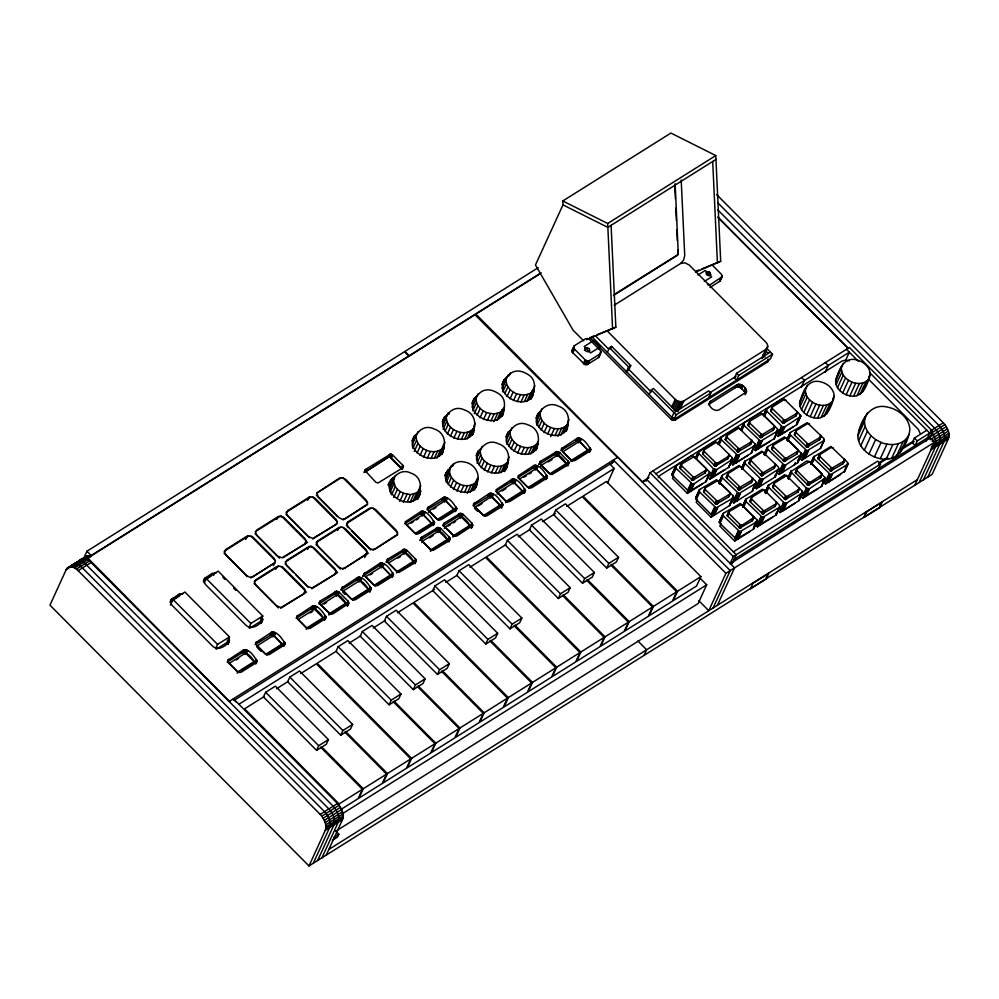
<?xml version="1.0" encoding="UTF-8"?>
<svg xmlns="http://www.w3.org/2000/svg" width="999" height="999" viewBox="0 0 999 999"><rect width="100%" height="100%" fill="white"/><g stroke="black" fill="none" stroke-linecap="round" stroke-linejoin="round"><path stroke-width="1.5" d="M613.448 295.504L677.372 255.332L678.284 254.096L677.797 250.025M678.284 254.096L675.149 183.666M308.978 865.946L325.262 830.406C327.247 824.674 324.063 818.506 320.192 814.372L78.147 570.666C75.375 567.407 68.706 564.572 66.221 569.592L49.95 605.144L308.978 865.946L932.117 474.375L948.388 438.836C950.374 433.116 947.189 426.948 943.318 422.802L716.608 194.53M326.273 855.082L342.557 819.53C344.543 813.81 341.358 807.642 337.487 803.496L233.441 698.751M948.388 438.836L931.093 449.7L931.755 446.178M229.433 640.396L227.922 644.442L229.433 640.396L228.646 637.774M261.214 623.526L262.725 619.467L261.938 616.858L260.652 619.655L261.438 622.277L262.725 619.467M257.08 661.188L256.169 662.774L241.258 672.14L239.098 672.477L236.963 671.365L228.471 662.812L227.722 660.289L243.431 649.949C249.525 648.576 254.42 656.793 257.08 661.188L255.794 663.985C253.134 659.602 248.239 651.385 242.145 652.747L227.235 662.125L228.509 659.315M285.077 643.593L284.166 645.179L269.243 654.557L267.095 654.882L264.96 653.771L256.468 645.217L255.707 642.694L271.428 632.355C277.522 630.981 282.405 639.21 285.077 643.593L283.791 646.403M326.049 617.332L325.137 618.918L310.214 628.284L308.067 628.621L305.931 627.509L297.44 618.955L296.678 616.42L312.4 606.081C318.494 604.72 323.376 612.936 326.049 617.332L324.762 620.129C322.103 615.746 317.207 607.529 311.114 608.891L296.191 618.269L297.477 615.459M348.639 603.508L347.877 600.973L339.385 592.432L336.463 591.258L320.179 601.023L319.268 602.609L320.142 604.52L330.769 614.185L332.917 613.848L348.639 603.508L347.352 606.318M369.83 592.182L371.228 588.761C368.569 584.378 363.673 576.148 357.58 577.522L341.87 587.862L342.62 590.384L351.124 598.938L353.246 600.049L355.407 599.725L370.317 590.347L371.228 588.761M389.385 482.38L388.099 485.177L393.569 477.31C380.095 488.061 399.588 506.193 412.55 501.211M394.018 477.922L393.519 480.719L395.292 486.613L391.558 494.755C385.639 483.678 398.139 466.383 410.801 473.089C423.876 477.135 422.365 493.781 412.987 500.961L416.708 492.819L420.292 488.474M403.421 466.62L402.747 467.807L377.947 483.041L375.749 482.167L365.01 470.579L365.696 469.393L390.497 454.158L392.682 455.032L403.134 465.634L402.135 469.43M412.687 447.315L412.387 445.229C414.273 434.79 422.29 423.101 434.353 429.046C446.416 432.904 447.29 447.527 439.173 455.994L444.368 445.279M393.494 574.587L392.582 576.186L377.672 585.551L375.524 585.889L373.389 584.777L364.897 576.223L364.136 573.688L379.845 563.349C385.939 561.987 390.834 570.204 393.494 574.587L392.207 577.397M417.682 499.388L420.629 491.421L420.117 487.962L418.831 490.771L419.343 494.23M418.756 497.49L420.629 491.421M449.388 413.823L447.177 414.797L442.644 426.211C444.53 415.771 452.547 404.083 464.61 410.027C476.685 413.886 477.547 428.509 469.443 436.975L474.637 426.261M443.968 447.939L442.107 454.008L443.968 447.939L443.456 444.48M434.528 522.764L433.628 524.35L418.706 533.728L416.558 534.065L414.423 532.942L405.931 524.4L405.169 521.865L420.891 511.525C426.985 510.164 431.868 518.381 434.528 522.764L433.241 525.574M474.6 484.49L474.075 487.437C483.079 477.947 476.048 463.449 464.06 461.988C456.705 459.902 447.227 465.984 450 474.238L446.278 482.38L446.341 476.298L450.349 467.844C430.369 485.239 478.421 506.281 477.072 479.645M476.623 396.453L472.377 407.542C475.424 394.068 483.728 384.465 497.802 393.156C508.691 399.113 504.795 413.673 496.853 420.304L500.574 412.175L504.358 407.58M456.793 508.778L455.894 510.364L440.971 519.73L438.823 520.067L436.688 518.956L428.196 510.402L427.435 507.867L443.156 497.539C449.25 496.166 454.133 504.383 456.793 508.778L455.519 511.575M470.904 434.403L471.428 431.443M474.225 428.921L472.365 434.99L473.651 432.18L473.888 426.61M476.511 459.965C478.396 449.513 486.426 437.837 498.489 443.781C510.551 447.639 511.413 462.262 503.309 470.716L508.503 460.015M474.463 489.922L477.397 481.955M472.614 525.599L471.853 523.076L463.361 514.522L460.439 513.349L444.155 523.114L443.256 524.7L444.118 526.61L454.745 536.276L456.893 535.939L472.614 525.599L471.328 528.409M506.555 377.634L502.31 388.723C505.369 375.262 513.673 365.659 527.734 374.338C538.636 380.294 534.74 394.855 526.785 401.498L530.519 393.356L534.303 388.773M500.636 415.721L502.397 410.052M503.958 410.239L502.097 416.308L503.371 413.499L503.621 407.929M506.655 443.306L506.343 441.221C508.229 430.769 516.258 419.093 528.321 425.025C540.384 428.883 541.246 443.519 533.141 451.973L538.336 441.258M504.782 468.144L505.307 465.197M506.818 465.472L506.231 468.731L508.104 462.662L506.818 465.472L506.481 463.161M502.897 504.807L501.985 506.393L487.062 515.771L484.915 516.096L482.779 514.985L474.288 506.443L473.526 503.908L489.248 493.568C495.342 492.195 500.224 500.424 502.897 504.807L501.498 508.229L500.736 505.706L492.245 497.152L489.323 495.979L473.039 505.744L474.325 502.947M530.944 399.388L533.891 391.421L533.553 389.123M532.03 397.49L533.891 391.421M536.7 424.413C535.389 412.987 546.465 400.05 558.366 406.143C570.429 410.002 571.303 424.625 563.186 433.091L568.381 422.377M525.486 490.609L524.575 492.195L509.652 501.573L507.504 501.91L505.369 500.786L496.878 492.245L496.128 489.71L511.838 479.37C517.932 478.009 522.827 486.226 525.486 490.609L524.2 493.419M536.401 422.327L540.646 411.251M534.615 449.4L535.127 446.453M537.937 443.918L536.063 449.987L537.35 447.177L537.599 441.62M547.427 476.823L546.515 478.409L531.605 487.787L529.445 488.124L527.31 487L518.818 478.459L518.069 475.924L533.778 465.584C539.872 464.21 544.767 472.44 547.427 476.823L546.141 479.632M599.325 355.307L598.513 357.555L587.699 364.335L584.765 364.448L572.327 352.272L572.04 350.337L574.55 345.629L585.364 338.848L587.512 338.511L589.647 339.623L600.736 350.911L600.224 353.808L589.422 360.602L587.262 360.939L585.127 359.815L574.512 349.126L573.651 347.227L574.55 345.629M564.66 430.519L565.184 427.572M567.981 425.037L566.121 431.106L567.407 428.296L567.644 422.727M590.771 449.587L589.86 451.173L574.949 460.551L572.789 460.876L570.654 459.765L562.162 451.211L561.413 448.688L577.122 438.349C583.216 436.975 588.111 445.204 590.771 449.587L589.485 452.397M706.418 480.082L705.806 481.768L689.06 491.533L672.602 475.736L671.952 474.3L672.627 473.114M706.643 469.78L693.818 477.559L681.605 465.784L681.618 464.036L694.043 456.743L706.493 468.818L704.957 473.076L692.532 480.369L680.319 468.593L680.331 466.845M711.775 264.623L721.328 274.238L722.19 276.149L720.054 281.056L709.964 287.512M720.054 281.056L722.19 276.149M717.806 443.032L715.671 442.644L704.32 449.775L704.058 451.223L716.121 463.186L717.594 463.136L728.945 456.006L728.958 454.258L727.659 458.803L715.234 466.108L703.021 454.333L703.034 452.584M717.781 507.629L714.347 515.122L711.138 514.535L695.916 499.113L695.704 497.664L699.725 489.46L716.47 479.707L733.291 495.954L732.916 498.126L716.171 507.879L699.7 492.082L699.05 490.646L699.725 489.46M705.356 472.589L704.969 471.328M705.057 488.086L703.758 492.132L716.208 504.208L728.633 496.903L730.169 492.657L717.719 480.569L705.294 487.874L705.282 489.622L717.494 501.398L729.919 494.105L730.169 492.657M709.914 473.101L694.105 483.791L692.494 484.053L676.023 468.244L675.461 466.346L691.183 456.118L693.393 456.031L709.627 472.115L706.181 481.456M750.761 443.419L750.349 444.543L737.924 451.848L725.474 439.76L727.022 435.514L738.373 428.384L740.509 428.771M752.634 478.084L751.573 482.43L739.297 489.972L726.685 478.159L726.71 476.411M757.192 520.279L753.521 529.12L736.413 539.198L719.592 522.952L719.38 521.503L723.401 513.299L740.147 503.533L756.967 519.792L756.58 521.965L739.834 531.718L723.376 515.921L722.727 514.485L723.401 513.299M732.529 459.303L731.967 457.405L717.107 442.432L713.885 441.858L698.076 452.547L713.586 468.943L716.807 469.53L732.529 459.303L728.508 467.507L711.763 477.272L710.164 476.436L713.586 468.943M746.415 391.933C746.915 387.5 740.971 382.742 736.738 384.827L710.464 401.336C706.268 405.444 714.572 412.412 718.955 409.89L746.415 391.933L745.142 394.742M727.235 515.309L728.97 511.713L741.395 504.408L753.983 517.457L752.309 520.741L739.884 528.046L727.422 515.959L728.97 511.713M743.556 423.564L744.118 425.462L760.589 441.258L777.934 430.769L777.359 428.871L762.499 413.911L760.314 413.037L744.155 422.839L741.27 428.546M774.737 426.998L761.912 434.777L749.7 422.989L749.712 421.241L762.137 413.948L774.6 426.024L773.051 430.282L760.626 437.574L748.413 425.799L748.438 424.051M762.874 357.592C763.96 352.897 770.729 347.003 766.021 342.357L689.21 265.022L684.939 262.787L680.644 263.461L614.148 305.244M751.66 439.985L751.635 441.733L739.21 449.038L726.997 437.262L726.773 435.726M774.287 466.933L774.025 468.381L761.6 475.674L749.15 463.598L750.699 459.34L762.037 452.21L764.185 452.597M750.299 459.827L762.886 472.877L775.311 465.571L775.336 463.823M745.504 499.762L746.078 501.66L762.537 517.457L779.882 506.968L779.307 505.069L764.447 490.109L762.262 489.235L746.103 499.038L742.657 505.993M755.319 444.567L754.632 445.766L737.886 455.519L721.428 439.722L720.779 438.286L721.453 437.1L738.199 427.335L755.244 444.08L751.211 453.246L735.601 462.962L733.328 462.549L730.744 460.027M753.021 478.721L752.609 479.832L740.184 487.137L727.734 475.062L727.996 473.613L739.347 466.471L741.483 466.87M775.261 505.032L774.999 506.481L762.574 513.773L750.361 501.998L750.386 500.249M756.206 483.141L755.644 481.243L739.173 465.434L722.427 475.199L721.753 476.386L722.402 477.822L738.86 493.618L756.206 483.141L752.185 491.346L733.741 502.997L731.618 500.849M795.766 414.273L795.753 416.021L783.328 423.314L771.116 411.538L771.128 409.79M773.451 429.795L774.737 426.348M798.413 450.824L785.589 458.603L773.376 446.828L773.388 445.079L785.813 437.787L798.263 449.862L796.727 454.12L784.302 461.413L772.09 449.637L772.102 447.889M797.726 490.472L797.702 492.22L785.276 499.512L773.064 487.737L773.076 485.989M753.258 485.514L756.443 488.723L774.887 477.085L775.261 474.912M778.908 468.868L778.333 466.97L761.875 451.173L744.53 461.663L745.104 463.561L760.976 479.183L763.174 479.108L778.908 468.868L775.474 476.361M776.31 501.923L776.285 503.671L763.86 510.976L751.41 498.888L751.673 497.44L763.011 490.309L765.159 490.696M797.052 411.463L797.04 413.211L784.615 420.504L772.152 408.429L772.414 406.98L783.765 399.85L785.913 400.237M799.637 403.421C801.947 393.781 807.042 378.596 819.929 381.668C826.897 383.017 833.878 388.486 834.202 396.029C831.892 405.669 826.785 420.841 813.898 417.782C806.93 416.421 799.949 410.951 799.637 403.421L805.943 387.837M819.679 438.399L819.43 439.847L807.005 447.152L794.779 435.377L794.804 433.628M797.202 423.988L800.624 416.508L800.411 415.06L784.178 398.988L781.98 399.063L766.258 409.29L766.82 411.188L781.68 426.161L778.258 433.641L779.27 434.303L781.468 434.228L796.603 424.712L797.289 423.526L796.628 422.09M797.127 453.633L796.74 452.372M820.641 477.734L821.94 473.701L809.49 461.613L797.065 468.918L795.329 472.515L807.979 485.252L820.404 477.947L820.654 476.498M801.685 454.145L785.876 464.847L784.265 465.097L767.794 449.288L767.145 447.864L767.831 446.665L784.577 436.913L801.61 453.646L797.577 462.812L779.145 474.463L777.022 472.327M799 487.662L798.988 489.41L786.563 496.703L774.113 484.627L774.362 483.179L785.714 476.048L787.861 476.436M799.15 500.187L802.584 492.707L802.372 491.258L786.138 475.187L783.928 475.262L768.206 485.489L768.768 487.387L783.641 502.36L780.207 509.84L781.218 510.501L783.428 510.427L798.551 500.911L799.237 499.725L798.588 498.289M819.442 438.099L820.728 435.302L820.703 437.05L808.278 444.343L795.828 432.267L796.091 430.819L807.442 423.688L809.577 424.076M843.119 461.938L843.094 463.686L830.669 470.991L818.456 459.203L818.481 457.455M827.896 411.6L830.344 404.445M824.3 440.347L823.738 438.449L807.267 422.652L790.521 432.405L789.847 433.603L790.496 435.027L806.955 450.824L824.3 440.347L820.279 448.551L801.835 460.202L799.712 458.066M835.614 381.493C837.924 371.853 843.031 356.68 855.918 359.74C862.886 361.101 869.867 366.571 870.179 374.101C867.869 383.741 862.774 398.926 849.887 395.854C842.919 394.493 835.938 389.036 835.614 381.493L841.92 365.921M825.361 477.984L809.552 488.673L806.33 488.099L790.821 471.703L806.63 461.001L809.852 461.588L825.361 477.984L821.615 486.338L804.507 496.416L802.909 495.579L806.33 488.099M844.405 459.14L844.38 460.889L831.955 468.181L819.505 456.106L819.767 454.657L831.118 447.527L833.253 447.914M844.63 471.203L828.346 482.105L826.073 481.693L823.488 479.17M847.976 464.185L847.402 462.287L830.943 446.478L813.598 456.968L814.173 458.866L830.631 474.662L847.976 464.185L844.317 472.065M863.873 389.685L866.97 381.118M857.791 435.976C860.077 421.516 869.679 402.547 887.362 407.068C898.363 409.215 909.39 417.844 909.889 429.745C907.604 444.205 898.001 463.174 880.319 458.653C869.317 456.506 858.291 447.877 857.791 435.976L864.435 421.478L865.259 416.82M902.422 448.901L902.834 446.565M83.766 558.179L86.938 551.248L404.508 351.698L408.753 355.969L91.184 555.519L86.938 551.248M178.784 594.393L171.316 599.325L170.03 602.122L177.497 597.202L178.784 594.393L183.079 593.731M171.004 601.273L172.29 598.476M170.429 605.119L173.002 599.5L184.89 592.032L229.483 636.925L226.91 642.532L216.346 649.175M178.759 596.64L180.045 593.843M212.075 573.476L204.608 578.396L203.321 581.206L210.789 576.286L212.075 573.476L216.371 572.814M204.296 580.357L205.582 577.547M204.37 582.792L206.293 578.583L218.182 571.116L262.774 616.008L260.202 621.615L249.625 628.259M213.511 575.499L214.797 572.689M247.889 535.789L245.654 539.01L247.889 535.789L252.435 536.613L274.063 558.216L275.374 561.076L273.451 565.634M215.659 648.601L217.582 644.392L229.483 636.925M276.673 519.517L278.908 516.296L283.454 517.12L305.095 538.723L306.393 541.583L305.032 543.968L281.905 557.804L277.522 556.043L256.83 535.202L255.519 532.33L256.88 529.957L277.959 516.708M228.147 643.194L229.233 639.073M248.951 627.684L250.874 623.476L262.774 616.008M275.699 569.255L277.934 566.033L282.48 566.858L304.108 588.461L305.419 591.333L304.058 593.706L280.931 607.542L276.548 605.781L255.844 584.939L254.545 582.08L255.906 579.695L276.985 566.458M308.878 497.29L307.592 500.087L309.815 496.865L313.274 497.127L315.297 498.451L336.001 519.293L337.3 522.165L335.939 524.537L312.824 538.374L308.441 536.613L287.737 515.771L286.438 512.912L287.799 510.526L309.815 496.865M242.145 652.747L243.431 649.949M242.782 652.472L244.068 649.662M243.506 652.359L244.792 649.55M244.293 652.422L245.579 649.612M245.08 652.647L246.366 649.837M244.917 654.482L245.554 653.084L254.058 661.625L253.409 663.036L238.449 672.439M245.804 653.021L247.09 650.212M237.2 673.226L237.837 671.815L254.058 661.625M261.238 620.966L262.525 618.156M246.428 653.533L247.715 650.724M256.506 641.72L255.22 644.53L271.503 634.765L274.425 635.938L283.691 645.741L284.977 642.931M256.693 647.077L257.342 645.679L273.551 635.489L282.043 644.043L281.406 645.441L266.433 654.845M304.957 543.406L306.243 540.596M254.92 662.087L256.206 659.278M255.394 662.687L256.681 659.877M307.667 549.35L308.953 546.54L313.499 547.365L335.127 568.968L336.438 571.84L335.077 574.213L311.95 588.049L307.567 586.288L286.863 565.446L285.564 562.587L286.925 560.202L308.953 546.54M255.694 663.336L256.98 660.526M270.142 635.164L271.428 632.355M270.766 634.877L272.053 632.08M271.503 634.765L272.789 631.955M272.29 634.827L273.576 632.017M273.077 635.052L274.363 632.242M272.914 636.887L273.551 635.489M273.801 635.426L275.087 632.629M316.558 543.581L317.844 540.784L338.911 527.534L342.145 527.035L345.342 528.708L366.046 549.55L367.182 553.346L344.905 568.031L341.683 568.531L338.486 566.87L317.782 546.028L316.483 543.156L317.844 540.784M274.425 635.938L275.712 633.129M303.983 593.144L305.269 590.347M282.917 644.492L284.203 641.683M283.391 645.092L284.678 642.282M364.048 472.515L365.334 469.705M337.637 530.344L338.911 527.534M365.696 469.393L364.41 472.202L389.797 456.281L402.535 469.105M265.634 692.27L263.499 696.94L316.583 750.386L326.311 744.28L328.446 739.597L275.362 686.151L265.634 692.27L318.718 745.716L316.583 750.386M346.928 524.5L348.214 521.69L369.293 508.454L372.515 507.942L375.711 509.615L396.416 530.457L397.552 534.253L375.287 548.951L372.053 549.45L368.856 547.777L348.151 526.935L346.853 524.075L348.214 521.69M311.114 608.891L312.4 606.081M311.738 608.616L313.024 605.806M312.475 608.503L313.761 605.694M313.261 608.553L314.548 605.756M314.048 608.791L315.334 605.981M314.772 609.165L316.059 606.356M306.169 629.358L306.805 627.959L323.014 617.769L314.523 609.215L298.314 619.405L306.805 627.959M315.397 609.677L316.683 606.868M320.179 601.023L318.893 603.833L333.816 594.455C339.91 593.081 344.792 601.311 347.452 605.694L348.738 602.884M389.473 454.445L388.186 457.255L389.797 457.005L391.084 454.195M335.002 573.651L336.288 570.854M388.661 457.043L389.947 454.233M389.21 456.955L390.497 454.158M389.797 456.281L364.897 472.327M289.81 677.085L287.662 681.755L340.746 735.202L350.474 729.083L352.61 724.412L299.538 670.966L289.81 677.085L342.882 730.519L340.746 735.202M391.67 454.37L390.384 457.167L391.408 457.842L392.682 455.032M390.934 457.455L392.22 454.657M323.014 617.769L322.377 619.168L307.405 628.583M333.816 594.455L335.102 591.645M334.44 594.18L335.726 591.371M323.888 618.219L325.174 615.421M335.177 594.055L336.463 591.258M324.363 618.818L325.649 616.021M335.964 594.118L337.25 591.308M324.663 619.467L325.949 616.67M336.75 594.343L338.037 591.545M336.588 596.178L337.225 594.78L345.716 603.334L345.08 604.732L328.858 614.922L329.508 613.523L345.716 603.334M337.475 594.73L338.761 591.92M338.099 595.229L339.385 592.432M389.722 482.342L391.009 479.532M340.896 590.122L342.17 587.312M342.657 586.888L341.383 589.697L356.293 580.332C362.387 578.958 367.282 587.175 369.942 591.57M395.417 475.487L390.297 486.063M389.797 488.861L393.519 480.719M352.597 600.012L367.557 590.609L368.206 589.21L359.715 580.656L343.494 590.846L342.857 592.245L344.98 594.38M413.074 438.861L414.36 436.051L416.908 433.816L411.988 440.746M390.234 491.82L393.956 483.678M416.633 434.14L412.912 442.282L418.106 431.568M402.772 465.184L401.486 467.994L402.073 468.931L403.346 466.121M401.848 468.444L403.134 465.634M412.837 448.364L416.571 440.222L416.108 437.1M365.921 554.233L367.207 551.423M364.697 557.592L365.984 554.795M414.248 451.461L417.969 443.319L416.571 440.222M393.706 497.452L397.427 489.31L395.292 486.613M356.293 580.332L357.58 577.522M356.93 580.044L358.216 577.247M346.591 603.783L347.877 600.973M357.654 579.932L358.941 577.122M347.065 604.383L348.351 601.573M358.441 579.994L359.727 577.185M347.365 605.032L348.651 602.235M417.132 452.947L420.229 446.166L417.969 443.319M359.228 580.219L360.514 577.41M397.127 498.376L400.237 491.595L397.427 489.31M359.066 582.055L359.715 580.656M359.952 580.594L361.238 577.797M360.577 581.106L361.863 578.296M362.849 576.498L364.448 573.151M363.161 575.961L364.935 572.727M420.092 455.357L423.189 448.576L420.229 446.166M399.787 501.436L403.509 493.306L410.564 494.58L416.708 492.819M423.551 457.155L426.648 450.374C431.968 452.447 438.836 452.36 442.894 447.852M403.309 502.46L407.03 494.318M338.162 646.69L336.026 651.373L389.098 704.819L398.838 698.701L400.974 694.018L347.889 640.584L338.162 646.69L391.246 700.137L389.098 704.819M442.257 421.728L444.617 417.033L447.177 414.797M407.467 501.361L410.564 494.58M427.26 458.241L430.369 451.461M448.364 412.562L443.169 423.264M363.648 575.536L378.559 566.158L379.845 563.349M378.559 566.158L380.482 563.074M379.195 565.884L381.218 562.961M369.068 589.66L370.354 586.85M443.106 429.345L446.828 421.203L446.378 418.082M369.543 590.259L370.829 587.449M379.932 565.771L380.719 565.821L381.993 563.024M413.873 494.068L410.139 502.21L415.859 499.75L420.042 494.68M369.842 590.909L371.128 588.099M380.719 565.821L381.493 566.046L382.779 563.249M430.994 458.516L434.103 451.735M381.331 567.894L381.98 566.483L390.472 575.037L389.822 576.435L374.862 585.851M393.394 573.938L392.108 576.735L382.23 566.433L383.504 563.623M382.842 566.945L384.128 564.135M445.129 431.081L448.239 424.3L446.828 421.203M418.931 489.747L420.791 485.676M386.064 562.262L387.837 559.028L404.12 549.263L407.043 550.437L415.534 558.978L416.396 560.889L415.497 562.474L399.213 572.24L396.291 571.078L387.799 562.524L387.35 559.452M387.837 559.028L386.551 561.838L401.473 552.459C407.567 551.086 412.45 559.315 415.122 563.698M415.184 499.05L418.906 490.909M434.478 457.967L437.587 451.186M447.39 433.928L450.499 427.147L448.239 424.3M436.863 458.004L440.584 449.862M441.783 449.113L444.892 442.332M450.349 436.338L453.459 429.558L450.499 427.147M362.337 631.505L360.189 636.188L413.274 689.622L423.002 683.516L425.137 678.833L372.065 625.399L362.337 631.505L415.409 684.952L413.274 689.622M401.473 552.459L402.759 549.65M453.808 438.136L456.918 431.356C462.237 433.429 469.105 433.341 473.164 428.833M391.346 575.486L392.619 572.689M402.098 552.185L403.384 549.375M404.682 523.701L419.605 514.335L420.891 511.525M391.82 576.086L393.107 573.289M402.834 552.072L404.12 549.263M419.605 514.335L421.516 511.251M420.229 514.048L422.252 511.138M403.621 552.122L404.907 549.313M471.978 403.047L474.338 398.351L476.898 396.128M695.754 272.04L720.691 261.276L715.771 155.569L670.891 133.054L562.799 200.974L562.986 204.882L535.464 264.972L573.051 330.145L583.666 340.834M420.966 513.936L421.753 513.998L423.039 511.188M404.408 552.347L405.694 549.55M404.245 554.195L404.882 552.784L413.374 561.338L412.737 562.737L396.516 572.927M421.753 513.998L422.54 514.223L423.826 511.413M405.132 552.734L406.418 549.925M478.084 393.881L472.889 404.583M422.377 516.058L423.014 514.66L431.506 523.214L430.869 524.612L415.896 534.015M457.53 439.223L460.639 432.442M434.44 522.102L433.154 524.912L423.264 514.61L424.55 511.8M405.756 553.234L407.043 550.437M423.888 515.109L425.174 512.3M428.234 506.905L426.948 509.715L443.231 499.95L446.153 501.123L455.419 510.926L456.705 508.116M472.827 410.664L476.548 402.522L476.098 399.4M461.263 439.498L464.36 432.717M446.166 472.914L444.88 475.711L447.789 470.067M428.421 512.262L429.071 510.851L445.279 500.661L453.771 509.215L453.134 510.626L438.161 520.029M474.238 413.761L477.959 405.619L476.548 402.522M448.439 472.377L451.536 465.596M445.816 479.245L449.55 471.116M464.747 438.948L467.844 432.167M452.609 466.283L453.846 463.573M419.905 540.471L421.678 537.237L437.962 527.472L440.871 528.646L449.375 537.2L450.237 539.11L449.325 540.696L433.054 550.461L430.132 549.288L421.64 540.734L421.191 537.662M477.11 415.247L480.219 408.466L477.959 405.619M421.678 537.237L420.392 540.047L435.302 530.681C441.408 529.308 446.291 537.524 448.951 541.92M467.12 438.986L470.854 430.844M386.513 616.308L384.365 620.991L437.45 674.437L447.177 668.319L449.325 663.648L396.241 610.202L386.513 616.308L439.597 669.755L437.45 674.437M473.913 426.024L475.162 423.314M448.301 484.115L451.411 477.335L450 474.238M421.865 542.594L422.502 541.196L438.723 531.006L447.215 539.547L446.578 540.958L430.357 551.148L431.006 549.737L447.215 539.547M441.87 500.337L443.156 497.539M414.248 561.788L415.534 558.978M442.495 500.062L443.781 497.252M480.082 417.657L483.179 410.876L480.219 408.466M432.38 523.663L433.666 520.854M443.231 499.95L444.518 497.14M414.722 562.387L416.009 559.577M415.022 563.036L416.308 560.239M432.854 524.263L434.14 521.453M444.018 499.999L445.304 497.202M450.561 486.963L453.671 480.182L451.411 477.335M444.805 500.237L446.091 497.427M444.642 502.072L445.279 500.661M445.529 500.611L446.815 497.802M446.153 501.123L447.44 498.314M483.528 419.468L486.638 412.687L494.093 414.036L500.574 412.175M453.521 489.373L456.63 482.592L453.671 480.182M502.997 382.342L504.283 379.533L506.843 377.31L501.923 384.24M435.302 530.681L436.588 527.872M435.939 530.394L437.225 527.584M436.675 530.282L437.962 527.472M487.25 420.542L490.359 413.761M508.029 375.062L502.834 385.776M437.462 530.344L438.748 527.534M438.236 530.569L439.523 527.759M509.103 375.761L510.339 373.052M438.074 532.405L438.723 531.006M456.98 491.183L460.089 484.39C466.133 486.925 475.012 486.101 477.809 479.295M438.973 530.944L440.259 528.146M502.772 391.845L506.493 383.716L506.043 380.582M439.597 531.456L440.871 528.646M444.155 523.114L442.869 525.924L457.792 516.545C463.886 515.184 468.781 523.401 471.441 527.784L472.714 524.987M490.984 420.816L494.093 414.036M476.123 455.482L478.484 450.774L481.043 448.551M504.795 393.594L507.904 386.8L506.493 383.716M460.701 492.257L463.811 485.477M444.343 528.471L444.992 527.06L461.201 516.87L469.692 525.424L469.055 526.823L452.847 537.012L453.484 535.614L469.692 525.424M477.035 457.018L480.769 448.876M478.509 454.445L482.23 446.303M493.843 421.628L497.577 413.499M454.645 509.665L455.931 506.868M507.055 396.441L510.164 389.66L507.904 386.8M455.119 510.264L456.406 507.467M476.973 463.086L480.694 454.957L480.244 451.823M464.435 492.532L467.532 485.751M499.163 418.294L502.884 410.152M478.996 464.822L482.105 458.042L480.694 454.957M510.014 398.838L513.124 392.058L510.164 389.66M467.295 493.344L471.016 485.214M457.792 516.545L459.078 513.736M458.416 516.271L459.702 513.461M448.089 540.009L449.375 537.2M459.153 516.158L460.439 513.349M481.256 467.669L484.365 460.889L482.105 458.042M470.292 492.02L474.026 483.891M448.563 540.609L449.85 537.799M459.94 516.208L461.226 513.411M475.849 481.768L477.709 477.709M448.863 541.258L450.137 538.449M513.474 400.649L516.583 393.868L524.025 395.217L530.519 393.356M472.614 490.01L476.336 481.868M460.726 516.446L462.013 513.636M460.564 518.281L461.201 516.87M461.451 516.82L462.737 514.01M462.075 517.332L463.361 514.522M475.536 488.024L476.823 485.214M484.215 470.079L487.325 463.299L484.365 460.889M517.195 401.723L520.304 394.942M434.865 585.926L432.717 590.609L485.801 644.055L495.529 637.936L497.664 633.266L444.592 579.82L434.865 585.926L487.937 639.372L485.801 644.055M487.674 471.89L490.784 465.109C496.103 467.182 502.972 467.095 507.03 462.574M520.929 401.998L524.025 395.217M505.956 436.738L508.316 432.03L510.876 429.807L506.868 438.261L512.062 427.56M484.253 516.058L499.225 506.655L499.862 505.257L491.371 496.703L475.162 506.893L474.513 508.291L477.709 511.5M491.396 472.964L494.505 466.183M524.413 401.461L527.509 394.68M313.311 863.223L329.583 827.684C331.568 821.965 328.384 815.796 324.513 811.65L82.467 567.944C79.695 564.685 73.027 561.863 70.542 566.883C74.863 562.087 81.918 558.816 86.788 565.234L328.833 808.928C332.717 813.074 335.901 819.242 333.903 824.962L317.632 860.514M506.805 444.343L510.526 436.201L510.077 433.079M470.566 525.874L471.853 523.076M531.093 393.956L534.827 385.814M495.129 473.239L498.239 466.458M529.108 399.475L532.829 391.333M471.041 526.473L472.327 523.676M471.341 527.135L472.627 524.325M508.828 446.078L511.938 439.298L510.526 436.201M321.953 857.791L338.224 822.252C340.222 816.533 337.038 810.364 333.167 806.218L91.109 562.512C88.449 559.615 82.767 556.618 79.708 560.551M487.962 496.378L489.248 493.568M498.613 472.702L501.723 465.921M488.586 496.091L489.872 493.294M489.323 495.979L490.609 493.169M511.088 448.926L514.198 442.145L511.938 439.298M490.109 496.041L491.396 493.231M500.998 472.739L504.72 464.597M490.896 496.266L492.182 493.456M507.779 459.777L509.028 457.055M490.734 498.101L491.371 496.703M491.62 496.64L492.907 493.843M492.245 497.152L493.531 494.343M459.041 570.741L456.893 575.412L509.977 628.858L519.705 622.739L521.853 618.069L468.768 564.622L459.041 570.741L512.125 624.175L509.977 628.858M504.607 471.578L507.517 465.921M514.048 451.336L517.157 444.555L514.198 442.145M335.676 831.031L338.861 834.227L337.575 837.037L332.38 840.296M497.115 494.093L497.752 492.694L513.961 482.505L522.452 491.058L521.815 492.457L506.843 501.86M320.667 747.252L362.412 789.285L358.129 798.638L341.296 809.227M386.576 774.1L363.274 788.748L358.991 798.101L382.292 783.453L386.576 774.1L344.83 732.067M517.507 453.146L520.616 446.366C525.936 448.439 532.804 448.351 536.863 443.831M537.087 415.959L538.374 413.149L540.921 410.926L536.001 417.844M521.228 454.22L524.338 447.44M542.12 408.678L536.925 419.38M495.629 491.545L510.551 482.18L511.838 479.37M536.85 425.462L540.584 417.32L540.122 414.198M510.551 482.18L512.462 479.095M500.736 505.706L502.022 502.897M511.188 481.905L513.199 478.983M571.94 350.961L574.063 346.054M501.211 506.306L502.497 503.496M524.962 454.495L528.071 447.714M572.027 351.623L573.738 347.877M511.913 481.78L512.699 481.843L513.986 479.033M501.51 506.955L502.797 504.145M572.327 352.272L574.038 348.526M512.699 481.843L513.486 482.067L514.772 479.27M572.802 352.872L574.512 349.126M538.886 427.197L541.982 420.417L540.584 417.32M513.324 483.903L513.961 482.505M525.387 489.947L524.1 492.757L514.21 482.455L515.496 479.645M505.606 502.647L506.243 501.248L522.452 491.058M514.835 482.954L516.121 480.157M528.446 453.958L531.555 447.177M541.146 430.045L544.243 423.264L541.982 420.417M530.831 453.983L534.552 445.854M410.764 758.903L387.45 773.563L383.166 782.916L406.481 768.256L410.764 758.903L316.271 663.786L300.736 673.551M544.105 432.455L547.202 425.674L544.243 423.264M584.44 350.399L585.589 347.902L586.75 347.565L589.223 348.564L589.872 350.711L588.036 351.873L585.551 350.874L584.914 348.726L585.589 347.902M547.564 434.265L550.661 427.472C555.981 429.558 562.862 429.47 566.92 424.95M517.582 477.759L532.492 468.394L533.778 465.584M532.492 468.394L534.403 465.309M533.129 468.106L535.139 465.197M523.326 491.508L524.612 488.698M533.853 467.994L534.64 468.056L535.926 465.247M523.801 492.107L525.087 489.298M534.64 468.056L535.427 468.281L536.713 465.472M583.416 363.561L585.127 359.815M535.264 470.117L535.901 468.718L544.405 477.272L543.756 478.671L528.796 488.074M550.661 436.688L554.383 428.559M547.327 476.161L546.041 478.971L536.151 468.668L537.437 465.859M584.04 364.073L585.751 360.327M536.775 469.168L538.061 466.358M538.811 464.535L540.584 461.301L556.868 451.536L559.79 452.709L568.281 461.263L569.143 463.174L568.244 464.76L551.96 474.525L549.038 473.351L540.546 464.797L540.097 461.725M540.584 461.301L539.298 464.11L554.22 454.732C560.314 453.371 565.209 461.588 567.869 465.984M584.765 364.448L586.488 360.701M585.551 364.672L587.262 360.939M586.338 364.735L588.049 360.989M587.075 364.623L588.786 360.876M540.771 466.658L541.421 465.259L557.629 455.069L566.121 463.611L565.484 465.022L550.511 474.425M555.007 435.614L558.116 428.833M587.699 364.335L589.422 360.602M507.392 540.359L505.244 545.029L558.329 598.476L568.056 592.357L570.192 587.687L517.12 534.24L507.392 540.359L560.464 593.793L558.329 598.476M557.879 436.426L561.6 428.296M434.94 743.718L411.625 758.366L407.342 767.719L430.656 753.071L434.94 743.718L393.194 701.685M599.163 349.313L600.299 346.815L593.93 340.397L584.203 346.516L590.571 352.922L600.299 346.815M560.876 435.102L564.597 426.973M567.669 422.14L568.906 419.43M599.899 354.058L601.036 351.561M598.513 357.555L600.224 353.808M554.22 454.732L555.506 451.935M599 357.13L601.136 352.222M554.845 454.458L556.131 451.648M555.581 454.345L556.868 451.536M545.267 477.722L546.553 474.912M556.368 454.408L557.654 451.598M545.741 478.321L547.027 475.512M557.155 454.632L558.441 451.823M556.992 456.468L557.629 455.069M557.879 455.007L559.165 452.21M558.503 455.519L559.79 452.709M562.2 447.714L560.914 450.524L577.197 440.759L580.119 441.933L589.385 451.735L590.671 448.926M607.355 352.397L609.49 347.727L611.65 346.366L630.756 365.609L628.621 370.279L626.46 371.64L628.596 366.958L630.756 365.609M610.576 348.701L611.65 346.366M531.568 525.162L529.42 529.832L582.504 583.279L592.232 577.172L594.38 572.489L541.296 519.043L531.568 525.162L584.652 578.608L582.504 583.279M459.103 728.533L435.801 743.169L431.518 752.522L454.82 737.886L459.103 728.533L417.357 686.488M575.836 441.158L577.122 438.349M576.473 440.871L577.747 438.074M577.197 440.759L578.483 437.949M566.995 464.073L568.281 461.263M577.984 440.821L579.27 438.012M567.469 464.672L568.756 461.863M567.769 465.322L569.055 462.512M578.771 441.046L580.057 438.236M578.608 442.882L579.245 441.483L587.737 450.037L587.1 451.436L572.14 460.839M579.495 441.421L580.781 438.623M570.891 461.625L571.528 460.214L587.737 450.037M580.119 441.933L581.406 439.123M555.744 509.965L553.608 514.647L606.68 568.081L616.408 561.975L618.556 557.292L565.471 503.858L555.744 509.965L608.828 563.411L606.68 568.081M483.291 713.336L459.977 727.984L455.694 737.337L479.008 722.689L483.291 713.336L441.533 671.303M588.611 450.487L589.897 447.677M589.085 451.086L590.372 448.276M507.467 698.139L484.153 712.786L479.87 722.14L503.184 707.492L507.467 698.139L412.987 603.009L397.44 612.774M611.663 463.748L613.374 460.002L725.911 573.301L708.778 610.714L698.913 600.786M531.63 682.954L508.329 697.589L504.045 706.955L527.347 692.307L531.63 682.954L489.885 640.921M607.504 483.017L614.173 468.444L609.802 464.036M649.175 394.518L651.323 389.835L653.483 388.474L676.148 411.301M707.991 274.238L709.14 271.74L710.926 274.65L709.09 275.799L706.618 274.8L705.968 272.652L709.14 271.74M709.14 274.987L710.289 272.49M555.819 667.757L532.504 682.404L528.221 691.758L551.535 677.11L555.819 667.757L514.06 625.724M719.567 281.481L722.09 275.487M671.728 407.043L675.224 399.4L607.192 330.906M672.976 408.054L676.473 400.424L675.224 399.4M673.85 410.089L677.934 401.186L681.068 401.748L683.803 400.961L765.946 349.35L767.532 347.415M579.994 652.559L556.68 667.22L552.397 676.573L575.711 661.912L579.994 652.559L485.514 557.43L469.967 567.207M767.881 359.215L767.357 362.113L675.274 419.98L673.114 420.317L670.991 419.205L673.988 412.662L708.678 390.859L710.801 392.994L708.666 397.664M675.411 410.552L679.495 401.635M671.603 419.717L672.464 417.844L671.84 417.332M672.339 420.092L673.189 418.219L676.123 418.106L675.274 419.98M676.985 410.664L681.068 401.748M673.114 420.317L673.975 418.444M591.982 336.925L673.963 419.468L676.111 414.797L710.801 392.994M646.191 481.231L650.087 472.727L849.4 347.477L932.629 431.281L929.382 438.361M673.9 420.379L674.762 418.506M677.871 411.713L682.529 401.523M674.637 420.267L675.499 418.394M680.294 408.603L683.803 400.961M604.158 637.374L580.856 652.022L576.573 661.375L599.875 646.728L604.158 637.374L562.412 595.342M671.952 474.3L675.686 465.946M672.027 474.787L676.061 465.621M672.24 475.287L675.674 467.794M672.602 475.736L676.023 468.244M673.651 475.961L672.514 478.459L687.374 493.419L702.509 483.903M679.882 467.632L681.38 464.248M679.932 467.969L681.618 464.036M708.453 404.782L710.464 401.336M680.082 468.294L681.368 465.484M680.319 468.593L681.605 465.784M628.346 622.177L605.032 636.838L600.749 646.191L624.063 631.53L628.346 622.177L586.588 580.144M695.304 458.329L698.388 451.685M695.903 457.604L698.751 451.361M695.866 458.042L698.151 453.047M696.091 458.529L698.363 453.534M696.44 458.978L698.726 453.983M770.404 352.073L736.563 373.326L734.427 378.009L736.55 380.144L738.686 375.462L772.527 354.208L767.157 348.813M702.584 453.371L704.32 449.775M702.634 453.696L703.92 450.899M702.784 454.033L704.058 451.223M691.47 479.82L692.744 477.01M703.021 454.333L704.295 451.523M691.77 480.069L693.056 477.26M692.145 480.257L693.418 477.447M687.462 490.696L690.896 483.216M692.532 480.369L693.818 477.559M687.936 491.071L691.358 483.591M692.919 480.394L694.205 477.597M709.178 404.145L735.451 387.637L736.738 384.827M693.294 480.344L694.58 477.534M687.374 493.419L691.907 483.878M693.606 480.207L694.892 477.397M735.451 387.637L737.687 384.415M652.522 606.992L629.208 621.64L624.924 630.993L648.239 616.346L652.522 606.992L610.776 564.959M689.06 491.533L692.494 484.053M689.66 491.57L693.081 484.09M736.4 387.225L737.499 387.05L738.785 384.24M690.209 491.483L693.631 484.003M690.684 491.283L694.105 483.791M737.499 387.05L738.673 387.137L739.959 384.328M738.673 387.137L739.847 387.475L741.133 384.665M746.59 391.009L745.304 393.806L744.717 391.845L740.946 388.049L742.232 385.239M741.882 388.811L743.156 386.001M705.356 471.953L706.643 469.143M717.919 444.53L721.091 437.412M704.957 473.076L706.693 469.468M718.593 443.331L721.453 437.1M718.556 443.768L720.841 438.786M718.781 444.255L721.066 439.273M719.143 444.705L721.428 439.722M744.005 390.946L745.279 388.136M695.629 498.139L699.362 489.785M695.691 498.626L699.125 491.146M744.717 391.845L746.003 389.036M695.916 499.113L699.35 491.633M696.278 499.562L699.7 492.082M745.154 392.819L746.44 390.01M707.904 475.861L709.627 472.115M761.862 358.254L765.946 349.35M697.327 499.8L696.178 502.285L711.051 517.257L729.482 505.606L729.869 503.434M706.992 478.846L709.839 472.602M762.512 357.63L767.756 346.166M705.806 481.768L709.24 474.288M725.286 439.11L727.022 435.514M762.836 357.405L766.92 348.501M725.324 439.435L726.61 436.638M725.474 439.76L726.76 436.963M714.16 465.546L715.446 462.749M725.711 440.059L726.997 437.262M714.472 465.809L715.759 462.999M714.834 465.996L716.121 463.186M703.608 491.795L705.294 487.874M715.234 466.108L716.52 463.299M710.626 476.81L714.06 469.33M703.758 492.132L705.044 489.323M715.621 466.133L716.907 463.336M703.995 492.432L705.282 489.622M707.954 477.023L710.077 479.158L711.788 475.412M715.983 466.083L717.27 463.274M711.176 477.097L714.597 469.617M716.308 465.934L717.594 463.136M711.763 477.272L715.184 469.78M676.685 591.795L653.383 606.443L649.1 615.796L672.402 601.148L676.685 591.795L582.205 496.665L566.67 506.431M712.349 477.31L715.784 469.83M712.899 477.222L716.333 469.742M713.373 477.023L716.807 469.53M767.357 362.113L769.018 359.278L767.844 361.688M772.527 354.208L770.379 358.891L673.963 419.468M727.909 457.355L729.195 454.557M727.659 458.803L729.345 454.882M740.621 430.257L743.78 423.151M727.896 458.591L729.395 455.207M741.258 429.508L744.155 422.839M741.483 429.995L743.768 425.012M741.845 430.444L744.118 425.462M718.98 482.155L722.065 475.512M718.893 482.629L722.427 475.199M718.968 483.116L721.815 476.885M719.193 483.603L722.04 477.372M719.542 484.053L722.402 477.822M730.606 461.588L732.317 457.854M728.87 467.195L732.542 458.341M747.976 424.85L749.475 421.453M728.508 467.507L732.617 458.828M748.026 425.174L749.312 422.365M748.176 425.499L749.462 422.689M748.413 425.799L749.7 422.989M736.862 451.286L738.149 448.476M644.055 655.381L646.628 649.775L637.911 641.008M737.175 451.536L738.461 448.738M732.866 462.162L736.288 454.682M737.537 451.735L738.823 448.926M726.261 477.21L727.747 473.826M737.924 451.848L739.21 449.038M726.298 477.534L727.996 473.613M726.448 477.859L727.734 475.062M733.328 462.549L736.75 455.069M738.323 451.873L739.61 449.063M715.134 503.646L716.42 500.849M726.685 478.159L727.971 475.362M730.644 462.749L732.766 464.897L733.915 462.4M738.686 451.81L739.972 449.013M733.878 462.837L737.299 455.357M738.998 451.673L740.284 448.876M715.446 503.908L716.733 501.098M715.808 504.095L717.095 501.286M734.465 462.999L737.886 455.519M711.138 514.535L714.56 507.042M716.208 504.208L717.494 501.398M735.052 463.049L738.473 455.569M711.6 514.91L715.034 507.43M716.595 504.233L717.881 501.436M735.601 462.962L739.023 455.482M711.051 517.257L712.187 514.76M716.97 504.183L718.244 501.373M736.076 462.749L739.497 455.269M712.15 515.197L715.584 507.717M717.282 504.033L718.568 501.236M677.559 591.258L673.276 600.611L696.59 585.963L700.873 576.61L606.381 481.481L583.066 496.128L677.559 591.258L700.873 576.61M712.737 515.372L716.171 507.879M713.323 515.409L716.758 507.929M713.873 515.322L717.307 507.842M750.611 443.094L751.897 440.284M763.398 415.534L766.483 408.891M750.349 444.543L752.047 440.621M763.998 414.81L766.845 408.566M750.599 444.33L752.097 440.946M763.96 415.247L766.245 410.252M764.185 415.734L766.47 410.739M764.535 416.183L766.82 411.188M729.033 495.779L730.319 492.982M741.595 468.356L744.767 461.251M728.633 496.903L730.369 493.306M741.708 468.419L745.129 460.939M728.87 496.69L730.319 493.618M741.67 468.856L744.517 462.624M741.882 469.343L744.742 463.111M742.819 468.543L745.104 463.561M719.292 521.965L723.039 513.611M719.367 522.465L722.801 514.985M751.211 453.246L755.244 444.08M770.679 410.577L772.414 406.98M770.729 410.914L772.015 408.104M719.592 522.952L723.014 515.472M770.878 411.238L772.152 408.429M719.954 523.401L723.376 515.921M759.565 437.025L760.838 434.215M771.116 411.538L772.402 408.728M759.877 437.275L761.151 434.465M731.58 499.687L733.291 495.954M760.239 437.462L761.525 434.665M721.003 523.626L719.854 526.123L734.715 541.083L749.849 531.58M730.094 503.921L733.516 496.441M777.372 431.056L774.275 438.661L757.155 448.738L755.556 447.902L758.99 440.422M729.482 505.606L732.916 498.126M748.95 462.949L750.699 459.34M760.626 437.574L761.912 434.777M729.844 505.294L733.591 496.928M749 463.274L750.286 460.464M756.031 448.289L759.452 440.796M749.15 463.598L750.436 460.789M761.026 437.612L762.299 434.802M761.388 437.55L762.674 434.74M737.836 489.385L739.123 486.575M749.387 463.898L750.674 461.088M753.346 448.489L755.469 450.624L760.002 441.083M761.7 437.412L762.986 434.602M738.149 489.635L739.435 486.838M757.155 448.738L760.589 441.258M737.262 492.782L733.84 500.262L735.439 501.098L737.05 500.849L740.471 493.369M738.511 489.835L739.797 487.025M738.898 489.947L740.184 487.137M757.754 448.788L761.176 441.296M727.284 515.634L728.721 511.925M734.302 500.649L737.724 493.169M727.422 515.959L728.558 512.837M739.297 489.972L740.584 487.162M758.303 448.701L761.725 441.221M727.659 516.258L728.708 513.161M733.741 502.997L734.889 500.499M739.66 489.91L740.946 487.112M734.852 500.936L738.273 493.444M739.984 489.772L741.258 486.975M758.778 448.489L762.2 441.009M735.439 501.098L738.86 493.618M736.026 501.148L739.447 493.668M736.575 501.061L739.997 493.581M773.051 430.282L774.787 426.685M751.585 481.193L752.871 478.384M764.035 454.47L767.457 446.99M751.323 482.642L753.071 479.045M764.36 454.595L767.831 446.665M764.585 455.082L767.444 448.838M764.947 455.532L767.794 449.288M776.573 431.818L777.721 429.32M700.112 578.196L706.693 584.815L698.126 603.533L335.701 831.268M742.569 506.456L745.741 499.35M742.644 506.955L746.103 499.038M773.9 438.986L778.009 430.307M742.856 507.442L745.716 501.211M774.275 438.661L777.934 430.769M743.793 506.643L746.078 501.66M782.254 422.764L783.541 419.955M782.567 423.014L783.853 420.204M752.572 489.173L754.282 485.427M782.929 423.201L784.215 420.392M756.218 482.18L752.547 491.021M771.653 448.676L773.151 445.292M752.185 491.346L756.293 482.667M771.703 449.013L773.388 445.079M783.328 423.314L784.615 420.504M778.721 434.016L781.68 426.161M783.716 423.351L785.002 420.542M771.852 449.338L773.139 446.528M772.09 449.637L773.376 446.828M776.048 434.228L778.171 436.363L779.882 432.617M784.09 423.289L785.364 420.479M760.539 475.124L761.825 472.315M779.27 434.303L782.692 426.823L784.902 426.748L800.624 416.508M784.402 423.151L785.689 420.342M760.851 475.374L762.137 472.564M801.248 387.475L804.482 380.382L801.623 377.497M779.857 434.478L783.291 426.998M763.174 479.108L759.752 486.588L758.141 486.838L756.53 486.001L759.964 478.521M761.213 475.561L762.499 472.764M749.924 501.048L751.423 497.652M749.974 501.373L751.673 497.44M761.6 475.674L762.886 472.877M780.444 434.515L783.878 427.035M750.124 501.698L751.41 498.888M757.005 486.388L760.426 478.896M762 475.711L763.286 472.902M780.993 434.44L784.427 426.948M750.361 501.998L751.648 499.188M756.443 488.723L757.592 486.238M762.362 475.649L763.648 472.839M781.468 434.228L784.902 426.748M738.81 527.484L740.097 524.675L728.945 513.461M757.554 486.675L760.976 479.183M762.674 475.512L763.96 472.702M739.123 527.734L740.097 524.675M739.485 527.934L740.771 525.124L742.245 525.074L753.983 517.457M758.141 486.838L761.563 479.358M734.814 538.361L738.236 530.881M739.884 528.046L741.158 525.237M758.728 486.888L762.15 479.395M735.276 538.748L738.711 531.268M740.271 528.071L741.558 525.262M759.277 486.8L762.699 479.32M734.715 541.083L735.863 538.598M740.634 528.009L741.92 525.212M735.826 539.035L739.248 531.543M740.958 527.872L742.245 525.074M736.413 539.198L739.834 531.718M737 539.248L740.434 531.768M802.272 396.491L807.404 385.264M737.549 539.16L740.983 531.68M738.024 538.948L741.458 531.468M795.753 416.021L797.439 412.088M800.087 406.543L805.868 393.918L805.419 390.784M795.991 415.809L797.489 412.412M730.069 563.611L733.316 556.518L880.531 464.011L877.659 461.126L733.366 551.798M787.075 439.373L790.159 432.729M774.025 468.381L775.711 464.448M786.987 439.835L790.521 432.405M774.275 468.169L775.761 464.785M787.062 440.322L789.922 434.09M787.849 439.572L790.134 434.577M801.498 409.64L807.279 397.015L805.868 393.918M787.637 441.271L790.496 435.027M732.167 563.573L736.226 554.695L652.996 470.891M752.559 519.293L753.845 516.483M765.009 492.569L768.431 485.089M797.564 421.291L800.411 415.06M752.309 520.741L753.995 516.82M765.271 492.195L768.805 484.765M765.908 491.446L768.194 486.451M797.214 423.027L800.636 415.547M796.603 424.712L800.711 416.046M713.099 608.004L730.232 570.591L617.707 457.292L229.121 701.473M765.559 493.181L768.418 486.938M765.921 493.631L768.768 487.387M803.758 412.487L809.54 399.862L807.279 397.015M774.887 477.085L778.346 469.155M794.355 434.415L796.091 430.819M775.249 476.76L778.671 469.28M794.405 434.752L795.679 431.943M794.542 435.077L795.828 432.267M783.228 460.864L784.515 458.054M794.779 435.377L796.066 432.567M717.419 605.282L734.552 567.869L646.765 479.47L642.432 482.192M783.541 461.113L784.827 458.304M753.546 527.272L755.256 523.526M783.915 461.301L785.189 458.491M782.654 464.26L779.232 471.74L780.831 472.577L782.442 472.327L785.876 464.847M753.159 529.445L756.58 521.965M772.627 486.775L774.362 483.179M784.302 461.413L785.589 458.603M825.024 372.527L828.271 365.447L825.399 362.55M753.521 529.12L757.267 520.766M772.677 487.112L773.963 484.303M779.707 472.115L783.129 464.635M772.826 487.437L774.113 484.627M784.69 461.451L785.976 458.641M785.064 461.388L786.35 458.578M761.513 513.224L762.799 510.414M773.064 487.737L774.35 484.927M779.145 474.463L783.678 464.922M785.376 461.251L786.663 458.441M806.717 414.897L812.499 402.272L809.54 399.862M761.825 513.474L763.111 510.664M780.831 472.577L784.265 465.097M762.187 513.661L763.473 510.864M776.248 513.011L775.861 515.184L759.115 524.937L757.517 524.1L760.938 516.62M762.574 513.773L763.86 510.976M781.418 472.614L784.852 465.134M757.979 524.487L761.4 516.995M762.974 513.811L764.26 511.001M781.98 472.539L785.401 465.047M763.336 513.748L764.622 510.939M754.233 523.613L757.417 526.823L761.95 517.282M763.648 513.611L764.934 510.801M759.115 524.937L762.537 517.457M759.702 524.987L763.124 517.494M760.251 524.9L763.673 517.42M760.726 524.687L764.148 517.207M810.177 416.695L815.958 404.071C822.002 406.605 830.881 405.769 833.678 398.976M783.266 477.547L784.402 475.049M797.127 452.997L798.413 450.187M796.727 454.12L798.463 450.512M813.898 417.782L819.679 405.144M775.411 505.357L776.698 502.547M787.961 477.934L791.133 470.829M774.999 506.481L776.735 502.884M789.21 475.499L791.495 470.504M788.036 478.421L790.896 472.19M794.28 464.96L795.416 462.462M788.835 477.672L791.108 472.677M788.611 479.37L791.47 473.126M798.538 459.39L801.398 453.159M817.619 418.057L823.401 405.432M797.951 462.5L801.61 453.646M797.577 462.812L801.011 455.332M843.393 363.349L836.138 378.546M805.931 446.59L807.217 443.793M845.454 360.701L849.35 352.197L655.868 473.776M806.243 446.853L807.529 444.043M805.356 450L801.935 457.48L803.533 458.316L805.144 458.066L808.578 450.574M806.605 447.04L807.891 444.23M776.46 513.498L779.32 507.255M775.861 515.184L779.957 506.505M795.379 472.852L797.065 468.918M807.005 447.152L808.278 444.343M776.223 514.86L779.882 506.968M802.397 457.854L805.831 450.374M795.529 473.176L796.827 469.13M807.392 447.177L808.678 444.38M821.103 417.507L826.885 404.882M836.076 384.627L841.857 372.003L841.395 368.868M795.766 473.476L796.802 470.367M801.835 460.202L803.558 456.456M807.754 447.127L809.04 444.318M784.215 498.963L785.489 496.153M802.946 458.141L806.368 450.661M808.079 446.99L809.365 444.18M784.527 499.213L785.801 496.403M803.533 458.316L806.955 450.824M784.889 499.4L786.176 496.59M785.276 499.512L786.563 496.703M804.12 458.354L807.554 450.874M780.681 510.214L783.641 502.36M785.664 499.55L786.95 496.74M804.67 458.266L808.104 450.786M777.996 510.427L780.119 512.562L781.255 510.064M786.038 499.488L787.324 496.678M824.113 416.183L829.894 403.559M781.218 510.501L784.652 503.021L786.85 502.947L802.584 492.707M786.35 499.35L787.637 496.54M837.487 387.724L843.268 375.087L841.857 372.003M832.916 398.826L834.202 396.029M781.805 510.676L785.239 503.196M782.404 510.714L785.826 503.234M826.423 414.173L832.204 401.548M782.954 510.639L786.375 503.146M783.428 510.427L786.85 502.947M839.747 390.572L845.529 377.934L843.268 375.087M753.096 582.867L750.524 588.836L766.083 579.058L768.656 573.438L753.096 583.216M819.43 439.847L821.116 435.926M819.667 439.635L821.166 436.251M842.706 392.969L848.488 380.344L845.529 377.934M797.964 490.771L799.237 487.962M810.751 463.199L813.835 456.555M797.702 492.22L799.387 488.286M810.664 463.673L814.197 456.243M797.939 492.007L799.437 488.611M810.738 464.16L813.586 457.929M810.963 464.647L813.81 458.416M811.887 463.848L814.173 458.866M820.641 448.239L824.312 439.385M820.279 448.551L824.387 439.885M846.165 394.78L851.947 382.155C857.991 384.69 866.87 383.853 869.654 377.06M798.938 498.738L802.372 491.258M798.551 500.911L802.584 491.745M818.031 458.254L819.517 454.87M798.925 500.599L802.659 492.245M818.069 458.578L819.767 454.657M818.218 458.903L819.505 456.106M806.905 484.69L808.191 481.893L797.04 470.666M818.456 459.203L819.742 456.406M807.217 484.952L808.191 481.893M807.579 485.139L808.865 482.33L810.339 482.28L822.077 474.662M807.979 485.252L809.265 482.442M803.371 495.954L806.805 488.474M808.366 485.277L809.652 482.48M765.659 578.97L768.231 573.364M800.699 496.166L802.821 498.301L803.958 495.804M808.74 485.227L810.014 482.417M803.92 496.241L807.342 488.761M809.053 485.089L810.339 482.28M849.887 395.854L855.668 383.229M804.507 496.416L807.929 488.923M805.094 496.453L808.528 488.973M805.644 496.366L809.078 488.886M806.118 496.166L809.552 488.673M853.608 396.128L859.39 383.504M857.092 395.592L862.874 382.967M820.803 476.835L822.09 474.026M820.404 477.947L822.14 474.35M860.102 394.268L865.883 381.643M868.905 376.91L870.179 374.101M862.412 392.257L868.193 379.62M821.615 486.338L825.286 477.485M821.253 486.65L824.674 479.17M829.607 470.429L830.893 467.619M829.919 470.679L831.205 467.882M825.611 481.318L829.033 473.826M830.281 470.879L831.568 468.069M830.669 470.991L831.955 468.181M826.073 481.693L829.495 474.213M831.068 471.016L832.354 468.206M822.327 480.831L825.511 484.04L826.66 481.543M831.43 470.966L832.716 468.156M826.623 481.98L830.044 474.5M831.755 470.816L833.029 468.019M827.209 482.142L830.631 474.662M827.796 482.192L831.218 474.712M828.346 482.105L831.767 474.625M828.82 481.893L832.242 474.413M843.356 462.237L844.642 459.44M843.506 462.562L844.792 459.765M843.094 463.686L844.842 460.089M867.582 412.762L858.628 431.318M845.479 467.719L847.189 463.986M844.555 470.704L847.989 463.224M843.955 472.39L848.064 463.711M858.516 440.921L865.159 426.423L864.435 421.478M860.738 445.804L867.382 431.306L865.159 426.423M864.31 450.299L870.941 435.801L867.382 431.306M868.98 454.095L875.624 439.597L870.941 435.801M874.437 456.955L881.081 442.445C890.633 446.453 904.644 445.129 909.053 434.403M880.319 458.653L886.95 444.155M878.383 468.693L880.531 464.011M886.2 459.09L892.844 444.592M864.023 517.17L866.583 511.55M891.707 458.229L898.351 443.731M896.44 456.143L903.084 441.645M900.099 452.959L906.742 438.461M879.794 506.256L881.717 502.047M926.847 430.219L914.41 438.037L912.274 442.707L915.134 445.591L917.282 440.921L932.629 431.281M925.811 441.62L929.707 433.104L869.48 372.465M914.822 485.239L934.515 442.22L930.269 437.937L730.306 563.598M919.142 482.529L935.414 446.978C937.224 442.07 934.852 436.725 931.942 432.754L944.917 424.6M923.463 479.807L939.734 444.268C941.732 438.549 938.548 432.38 934.677 428.234L717.819 209.89M927.796 477.097L944.067 441.546C946.053 435.826 942.869 429.657 938.998 425.512L717.757 202.76M171.316 599.325L170.679 602.959L172.215 605.469L212.562 646.078C217.732 651.311 225.699 646.316 229.208 641.633M204.608 578.396L203.971 582.042L205.507 584.54L245.854 625.162C251.024 630.394 258.991 625.399 262.5 620.716M414.36 436.051C404.183 452.135 435.439 467.907 443.381 451.198M444.617 417.033C434.44 433.116 465.709 448.888 473.651 432.18M474.338 398.351C464.173 414.435 495.429 430.207 503.371 413.499M446.341 476.298L447.814 473.726M504.283 379.533C494.105 395.629 525.374 411.388 533.316 394.692M478.484 450.774C469.243 465.659 495.129 480.731 505.894 468.768M508.316 432.03C498.151 448.114 529.408 463.886 537.35 447.177M538.374 413.149C528.196 429.233 559.452 445.005 567.407 428.296M722.077 276.773L710.476 284.528L707.542 284.64M658.216 477.672L660.202 475.249L841.795 361.139L845.204 360.164L849.125 360.876M751.573 452.922L751.81 451.56M800.162 400.462L801.623 397.889M614.298 294.455L678.121 254.47M79.196 561.45L81.156 559.24L86.413 559.24L90.734 556.518L87.35 555.943L84.041 557.829M274.737 562.824L252.934 576.71L249.713 577.21L246.503 575.536L225.799 554.695L224.5 551.823L225.861 549.45L246.94 536.201M443.331 419.842L445.891 417.607M473.064 401.161L475.611 398.926M446.503 472.877L449.063 470.641M477.21 453.583L479.757 451.361M507.042 434.84L509.59 432.604M616.833 457.829L616.845 456.78L474.987 314.735L87.8 558.041L228.696 700.686L229.982 700.923M680.644 263.461L683.628 260.015L684.727 255.544L681.206 180.032M562.799 200.974L607.679 223.489L715.771 155.569M538.236 267.657L404.945 351.423L409.19 355.694L541.158 272.764M715.933 159.453L607.854 227.385L562.986 204.882M67.045 568.294L86.364 556.131M69.555 566.883L82.954 558.516M83.029 558.653L87.35 555.943M66.221 569.592L69.468 567.557M71.129 566.808L88.424 555.931M85.24 558.853L89.56 556.131M72.852 567.182L85.827 559.028M540.434 273.564L475.874 314.136L642.332 481.73L648.925 477.597M74.638 567.969L87.6 559.815M76.424 569.143L89.398 560.988M78.147 570.666L91.109 562.512M224.226 551.248L248.676 535.876M255.245 531.755L279.695 516.383M286.164 512.325L310.614 496.965M316.533 493.244L340.984 477.872M697.964 275.025L705.269 270.442L711.638 276.86L704.332 281.443M586.563 339.672L615.846 327.16L611.088 225.337M250.761 577.959L275.212 562.599M283.079 557.667L307.53 542.295M312.699 539.048L337.15 523.688M343.069 519.955L367.52 504.595M254.27 581.493L278.721 566.133M285.289 562L311.026 545.829M316.208 542.569L340.659 527.21M346.578 523.488L371.029 508.129M423.014 514.66L406.805 524.85L415.297 533.404L431.506 523.214M411.151 523.114L413.648 521.553M416.133 519.98L418.631 518.419M433.416 509.128L435.914 507.554M280.806 608.216L306.543 592.045M311.838 588.723L337.562 572.552L312.088 546.89M342.744 569.293L368.481 553.121M373.114 550.212L397.565 534.84M453.771 509.215L437.562 519.405L429.071 510.851M535.901 468.718L519.692 478.908L528.184 487.462L544.405 477.272M579.245 441.483L563.036 451.673L571.528 460.214M381.98 566.483L365.759 576.673L374.25 585.227L390.472 575.037M478.259 505.944L482.005 503.596M502.097 490.959L505.844 488.611M524.038 477.172L526.535 475.611M529.033 474.038L531.518 472.477M548.264 461.95L551.997 459.602M337.225 594.78L321.016 604.969L329.508 613.523M404.882 552.784L388.673 562.974L397.165 571.528L413.374 561.338M245.554 653.084L229.345 663.261L237.837 671.815M370.105 574.937L372.602 573.376M324.113 604.02L326.611 602.459M429.345 537.887L433.091 535.539M448.089 526.111L450.586 524.55M453.084 522.976L455.569 521.416M310.14 612.974L312.637 611.4M398.002 558.104L400.499 556.543M236.189 659.964L238.686 658.403M499.862 505.257L483.653 515.434L475.162 506.893M566.121 463.611L549.912 473.801L541.421 465.259M368.206 589.21L351.985 599.388L343.494 590.846M282.043 644.043L265.834 654.22L257.342 645.679M709.839 392.757L735.926 376.373M233.978 700.411L614.235 461.463M238.574 704.47L614.173 468.444M264.048 696.603L244.618 708.815L339.098 803.945L362.412 789.285M276.561 688.736L288.212 681.418M336.563 651.023L317.145 663.236L411.625 758.366M349.088 643.156L360.739 635.839M373.264 627.971L384.915 620.641M434.565 589.447L413.848 602.472L508.329 697.589M445.791 582.392L457.442 575.074M505.794 544.692L486.376 556.893L580.856 652.022M518.319 536.825L529.97 529.495M542.494 521.628L555.444 513.486M710.077 479.158L725.199 469.642M732.766 464.897L747.901 455.382M755.469 450.624L770.604 441.121M778.171 436.363L793.293 426.86M318.718 745.716L328.446 739.597M342.882 730.519L352.61 724.412M391.246 700.137L400.974 694.018M415.409 684.952L425.137 678.833M439.597 669.755L449.325 663.648M487.937 639.372L497.664 633.266M512.125 624.175L521.853 618.069M560.464 593.793L570.192 587.687M584.652 578.608L594.38 572.489M608.828 563.411L618.556 557.292M757.417 526.823L772.552 517.32M780.119 512.562L795.254 503.059M802.821 498.301L817.944 488.786M825.511 484.04L840.646 474.525M878.745 462.912L886.65 457.942M901.123 448.851L912.961 441.408M320.192 814.372L337.487 803.496M930.344 430.944L943.318 422.802M878.633 463.848L887.849 458.054M901.011 449.787L914.172 441.521M321.778 816.171L339.073 805.306M734.09 559.365L927.572 437.787M323.177 818.206L340.472 807.342M929.008 437.512L946.303 426.635M324.325 820.379L341.621 809.502M930.156 439.672L947.452 428.808M325.199 822.602L342.495 811.737M932.117 441.221L948.326 431.031M341.621 814.222L706.693 584.815M325.724 824.799L343.019 813.935M725.911 573.301L948.85 433.241M325.924 826.885L343.219 816.021M932.841 445.504L949.05 435.314M325.761 828.783L343.057 817.919M931.605 448.076L948.9 437.212M325.262 830.406L342.557 819.53M333.666 837.487L338.861 834.227M328.846 849.462L917.394 479.632M392.282 480.107L394.493 479.133M696.103 271.166L698.988 270.005M701.885 268.843L720.691 261.276M589.81 337.637L594.143 335.889M597.04 334.727L615.846 327.16M848.488 380.344L851.947 382.155M812.499 402.272L815.958 404.071M875.624 439.597L881.081 442.445M739.847 387.475L740.946 388.049M676.473 400.424L677.934 401.186M672.464 417.844L673.189 418.219M513.124 392.058L516.583 393.868M547.202 425.674L550.661 427.472M483.179 410.876L486.638 412.687M517.157 444.555L520.616 446.366M535.427 468.281L536.151 468.668M453.459 429.558L456.918 431.356M487.325 463.299L490.784 465.109M513.486 482.067L514.21 482.455M423.189 448.576L426.648 450.374M456.63 482.592L460.089 484.39M400.237 491.595L403.509 493.306M422.54 514.223L423.264 514.61M381.493 566.046L382.23 566.433M717.869 217.02L848.201 348.239M718.006 217.507L848.326 348.713M846.478 349.313L858.528 361.438M868.955 379.657L918.318 429.358L920.491 434.14M914.41 438.037L917.282 440.921M766.083 351.261L768.231 353.434M762.861 354.845L765.022 357.018M736.563 373.326L738.686 375.462M753.433 445.766L755.556 447.902M754.407 483.866L756.53 486.001M609.49 347.727L628.596 366.958M651.323 389.835L676.111 414.797M595.367 335.739L608.541 349.001M628.284 368.881L651.323 392.083M590.022 337.699L670.991 419.205M755.381 521.965L757.517 524.1M650.087 472.727L733.316 556.518M611.638 564.41L653.383 606.443M587.462 579.607L629.208 621.64M497.752 492.694L506.243 501.248M563.274 594.805L605.032 636.838M390.597 457.917L400.149 467.532M444.992 527.06L453.484 535.614M514.935 625.174L556.68 667.22M422.502 541.196L431.006 549.737M343.331 478.134L367.744 502.722M373.376 508.379L397.789 532.966M490.746 640.371L532.504 682.404M316.308 495.117L337.537 516.495M346.353 525.362L348.476 527.497M351.66 530.706L370.766 549.949M312.962 497.215L337.375 521.803M343.007 527.472L367.42 552.047M442.407 670.754L484.153 712.786M285.939 514.198L309.29 537.712M315.984 544.455L340.397 569.03M280.981 515.571L306.468 541.233M418.219 685.951L459.977 727.984M255.02 533.628L279.445 558.216M285.065 563.873L293.556 572.427M295.679 574.562L308.416 587.387M251.024 536.138L275.437 560.726M281.069 566.383L305.482 590.971M394.056 701.136L435.801 743.169M224.001 553.121L247.352 576.635M254.046 583.366L278.459 607.954M222.827 577.235L225 579.432M233.729 588.211L235.901 590.409M206.293 578.583L250.874 623.476M345.691 731.53L387.45 773.563M257.754 648.151L260.951 651.348M321.528 746.715L363.274 788.748M173.002 599.5L217.582 644.392M234.191 700.062L236.376 702.272M797.614 460.189L798.189 461.126M227.36 640.584L227.947 641.882M720.379 279.233L720.479 279.895M566.358 425.537L566.695 427.847M532.105 390.771L532.617 394.23M536.313 444.418L536.65 446.728M502.16 409.59L502.672 413.049M472.614 429.42L472.952 431.73M475.786 482.455L476.123 484.765M442.345 448.439L442.682 450.749M712.699 161.501L717.444 263.324M674.837 186.538L675.411 198.926M675.848 208.217L676.423 220.604M676.86 229.895L677.359 240.734M612.599 329.208L607.679 223.489M316.97 492.894L318.107 496.69L338.811 517.532L342.008 519.205L345.242 518.706L367.507 504.008L366.371 500.212L345.679 479.37L342.47 477.697L339.248 478.196L316.97 492.894M866.583 511.9L864.01 517.519L879.582 507.729L882.154 502.122L866.583 511.9"/></g></svg>
